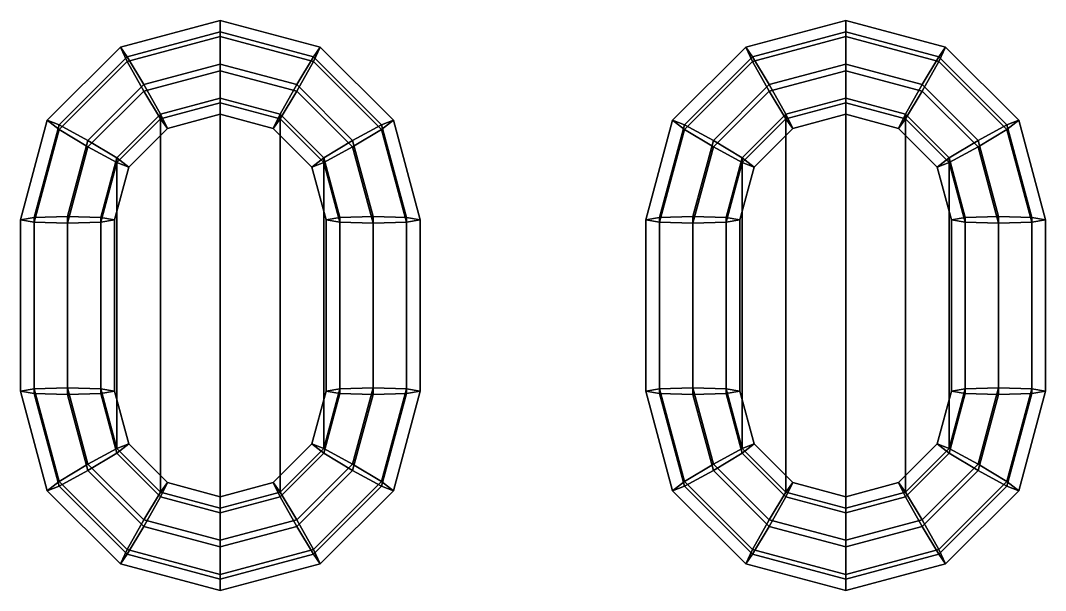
# Model space of a CAD drawing. Extents: x -4.1 to 4.1, y -27.9 to 11.1.
# Drawn here: x -2.18 to 2.18, y -27.944 to -25.52 of the extents above; entities that cross this region are included whole.
import ezdxf

# ---------------------------------------------------------------- set-up
doc = ezdxf.new("R2010")
doc.units = 0
doc.layers.add('BOATS', color=1, linetype='CONTINUOUS')

msp = doc.modelspace()

# ---------------------------------------------------------------- linework, layer by layer
at = {"layer": 'BOATS'}
for points in [[(-1.755, -25.6336, 4.5821), (-1.7257, -25.6941, 4.7196), (-1.33, -25.5883, 4.727), (-1.33, -25.52, 4.59)], [(-1.7257, -25.6743, 4.4374), (-1.755, -25.6336, 4.5821), (-1.33, -25.52, 4.59), (-1.33, -25.5686, 4.4448)], [(-1.33, -25.52, 4.59), (-1.33, -25.5883, 4.727), (-0.9343, -25.6941, 4.7196), (-0.905, -25.6336, 4.5821)], [(-1.33, -25.5686, 4.4448), (-1.33, -25.52, 4.59), (-0.905, -25.6336, 4.5821), (-0.9343, -25.6743, 4.4374)], [(0.905, -25.6336, 4.5821), (0.9343, -25.6941, 4.7196), (1.33, -25.5883, 4.727), (1.33, -25.52, 4.59)], [(0.9343, -25.6743, 4.4374), (0.905, -25.6336, 4.5821), (1.33, -25.52, 4.59), (1.33, -25.5686, 4.4448)], [(1.33, -25.52, 4.59), (1.33, -25.5883, 4.727), (1.7257, -25.6941, 4.7196), (1.755, -25.6336, 4.5821)], [(1.33, -25.5686, 4.4448), (1.33, -25.52, 4.59), (1.755, -25.6336, 4.5821), (1.7257, -25.6743, 4.4374)], [(-1.655, -25.7924, 4.3705), (-1.7257, -25.6743, 4.4374), (-1.33, -25.5686, 4.4448), (-1.33, -25.7056, 4.3765)], [(-1.7257, -25.6941, 4.7196), (-1.655, -25.8203, 4.7695), (-1.33, -25.7335, 4.7756), (-1.33, -25.5883, 4.727)], [(-1.33, -25.7056, 4.3765), (-1.33, -25.5686, 4.4448), (-0.9343, -25.6743, 4.4374), (-1.005, -25.7924, 4.3705)], [(-1.33, -25.5883, 4.727), (-1.33, -25.7335, 4.7756), (-1.005, -25.8203, 4.7695), (-0.9343, -25.6941, 4.7196)], [(1.005, -25.7924, 4.3705), (0.9343, -25.6743, 4.4374), (1.33, -25.5686, 4.4448), (1.33, -25.7056, 4.3765)], [(0.9343, -25.6941, 4.7196), (1.005, -25.8203, 4.7695), (1.33, -25.7335, 4.7756), (1.33, -25.5883, 4.727)], [(1.33, -25.7056, 4.3765), (1.33, -25.5686, 4.4448), (1.7257, -25.6743, 4.4374), (1.655, -25.7924, 4.3705)], [(1.33, -25.5883, 4.727), (1.33, -25.7335, 4.7756), (1.655, -25.8203, 4.7695), (1.7257, -25.6941, 4.7196)], [(-2.0661, -25.944, 4.5604), (-2.0154, -25.983, 4.6994), (-1.7257, -25.6941, 4.7196), (-1.755, -25.6336, 4.5821)], [(-2.0154, -25.9633, 4.4172), (-2.0661, -25.944, 4.5604), (-1.755, -25.6336, 4.5821), (-1.7257, -25.6743, 4.4374)], [(-0.905, -25.6336, 4.5821), (-0.9343, -25.6941, 4.7196), (-0.6446, -25.983, 4.6994), (-0.5939, -25.944, 4.5604)], [(-0.9343, -25.6743, 4.4374), (-0.905, -25.6336, 4.5821), (-0.5939, -25.944, 4.5604), (-0.6446, -25.9633, 4.4172)], [(0.6446, -25.9633, 4.4172), (0.5939, -25.944, 4.5604), (0.905, -25.6336, 4.5821), (0.9343, -25.6743, 4.4374)], [(0.5939, -25.944, 4.5604), (0.6446, -25.983, 4.6994), (0.9343, -25.6941, 4.7196), (0.905, -25.6336, 4.5821)], [(1.755, -25.6336, 4.5821), (1.7257, -25.6941, 4.7196), (2.0154, -25.983, 4.6994), (2.0661, -25.944, 4.5604)], [(1.7257, -25.6743, 4.4374), (1.755, -25.6336, 4.5821), (2.0661, -25.944, 4.5604), (2.0154, -25.9633, 4.4172)], [(-1.8929, -26.0298, 4.3539), (-2.0154, -25.9633, 4.4172), (-1.7257, -25.6743, 4.4374), (-1.655, -25.7924, 4.3705)], [(-1.005, -25.7924, 4.3705), (-0.9343, -25.6743, 4.4374), (-0.6446, -25.9633, 4.4172), (-0.7671, -26.0298, 4.3539)], [(0.7671, -26.0298, 4.3539), (0.6446, -25.9633, 4.4172), (0.9343, -25.6743, 4.4374), (1.005, -25.7924, 4.3705)], [(1.655, -25.7924, 4.3705), (1.7257, -25.6743, 4.4374), (2.0154, -25.9633, 4.4172), (1.8929, -26.0298, 4.3539)], [(-2.0154, -25.983, 4.6994), (-1.8929, -26.0577, 4.7529), (-1.655, -25.8203, 4.7695), (-1.7257, -25.6941, 4.7196)], [(-1.5843, -25.9187, 4.4204), (-1.655, -25.7924, 4.3705), (-1.33, -25.7056, 4.3765), (-1.33, -25.8507, 4.4251)], [(-1.33, -25.8507, 4.4251), (-1.33, -25.7056, 4.3765), (-1.005, -25.7924, 4.3705), (-1.0757, -25.9187, 4.4204)], [(-0.9343, -25.6941, 4.7196), (-1.005, -25.8203, 4.7695), (-0.7671, -26.0577, 4.7529), (-0.6446, -25.983, 4.6994)], [(0.6446, -25.983, 4.6994), (0.7671, -26.0577, 4.7529), (1.005, -25.8203, 4.7695), (0.9343, -25.6941, 4.7196)], [(1.0757, -25.9187, 4.4204), (1.005, -25.7924, 4.3705), (1.33, -25.7056, 4.3765), (1.33, -25.8507, 4.4251)], [(1.33, -25.8507, 4.4251), (1.33, -25.7056, 4.3765), (1.655, -25.7924, 4.3705), (1.5843, -25.9187, 4.4204)], [(1.7257, -25.6941, 4.7196), (1.655, -25.8203, 4.7695), (1.8929, -26.0577, 4.7529), (2.0154, -25.983, 4.6994)], [(-1.655, -25.8203, 4.7695), (-1.5843, -25.9384, 4.7025), (-1.33, -25.8705, 4.7073), (-1.33, -25.7335, 4.7756)], [(-1.33, -25.7335, 4.7756), (-1.33, -25.8705, 4.7073), (-1.0757, -25.9384, 4.7025), (-1.005, -25.8203, 4.7695)], [(1.005, -25.8203, 4.7695), (1.0757, -25.9384, 4.7025), (1.33, -25.8705, 4.7073), (1.33, -25.7335, 4.7756)], [(1.33, -25.7335, 4.7756), (1.33, -25.8705, 4.7073), (1.5843, -25.9384, 4.7025), (1.655, -25.8203, 4.7695)], [(-1.7704, -26.1044, 4.4074), (-1.8929, -26.0298, 4.3539), (-1.655, -25.7924, 4.3705), (-1.5843, -25.9187, 4.4204)], [(-1.0757, -25.9187, 4.4204), (-1.005, -25.7924, 4.3705), (-0.7671, -26.0298, 4.3539), (-0.8896, -26.1044, 4.4074)], [(0.8896, -26.1044, 4.4074), (0.7671, -26.0298, 4.3539), (1.005, -25.7924, 4.3705), (1.0757, -25.9187, 4.4204)], [(1.5843, -25.9187, 4.4204), (1.655, -25.7924, 4.3705), (1.8929, -26.0298, 4.3539), (1.7704, -26.1044, 4.4074)], [(-1.8929, -26.0577, 4.7529), (-1.7704, -26.1241, 4.6895), (-1.5843, -25.9384, 4.7025), (-1.655, -25.8203, 4.7695)], [(-1.33, -25.8507, 4.4251), (-1.5843, -25.9187, 4.4204), (-1.5843, -27.5257, 4.308), (-1.33, -27.5936, 4.3032)], [(-1.555, -25.9792, 4.5579), (-1.5843, -25.9187, 4.4204), (-1.33, -25.8507, 4.4251), (-1.33, -25.919, 4.5621)], [(-1.0757, -25.9187, 4.4204), (-1.33, -25.8507, 4.4251), (-1.33, -27.5936, 4.3032), (-1.0757, -27.5257, 4.308)], [(-1.33, -25.919, 4.5621), (-1.33, -25.8507, 4.4251), (-1.0757, -25.9187, 4.4204), (-1.105, -25.9792, 4.5579)], [(-1.005, -25.8203, 4.7695), (-1.0757, -25.9384, 4.7025), (-0.8896, -26.1241, 4.6895), (-0.7671, -26.0577, 4.7529)], [(0.7671, -26.0577, 4.7529), (0.8896, -26.1241, 4.6895), (1.0757, -25.9384, 4.7025), (1.005, -25.8203, 4.7695)], [(1.105, -25.9792, 4.5579), (1.0757, -25.9187, 4.4204), (1.33, -25.8507, 4.4251), (1.33, -25.919, 4.5621)], [(1.33, -25.8507, 4.4251), (1.0757, -25.9187, 4.4204), (1.0757, -27.5257, 4.308), (1.33, -27.5936, 4.3032)], [(1.33, -25.919, 4.5621), (1.33, -25.8507, 4.4251), (1.5843, -25.9187, 4.4204), (1.555, -25.9792, 4.5579)], [(1.5843, -25.9187, 4.4204), (1.33, -25.8507, 4.4251), (1.33, -27.5936, 4.3032), (1.5843, -27.5257, 4.308)], [(1.655, -25.8203, 4.7695), (1.5843, -25.9384, 4.7025), (1.7704, -26.1241, 4.6895), (1.8929, -26.0577, 4.7529)], [(-1.5843, -25.9384, 4.7025), (-1.555, -25.9792, 4.5579), (-1.33, -25.919, 4.5621), (-1.33, -25.8705, 4.7073)], [(-1.33, -25.8705, 4.7073), (-1.33, -25.919, 4.5621), (-1.105, -25.9792, 4.5579), (-1.0757, -25.9384, 4.7025)], [(1.0757, -25.9384, 4.7025), (1.105, -25.9792, 4.5579), (1.33, -25.919, 4.5621), (1.33, -25.8705, 4.7073)], [(1.33, -25.8705, 4.7073), (1.33, -25.919, 4.5621), (1.555, -25.9792, 4.5579), (1.5843, -25.9384, 4.7025)], [(-1.5843, -25.9187, 4.4204), (-1.7704, -26.1044, 4.4074), (-1.7704, -27.34, 4.321), (-1.5843, -27.5257, 4.308)], [(-1.7197, -26.1435, 4.5464), (-1.7704, -26.1044, 4.4074), (-1.5843, -25.9187, 4.4204), (-1.555, -25.9792, 4.5579)], [(-1.7704, -26.1241, 4.6895), (-1.7197, -26.1435, 4.5464), (-1.555, -25.9792, 4.5579), (-1.5843, -25.9384, 4.7025)], [(-1.105, -25.9792, 4.5579), (-1.0757, -25.9187, 4.4204), (-0.8896, -26.1044, 4.4074), (-0.9403, -26.1435, 4.5464)], [(-1.0757, -25.9384, 4.7025), (-1.105, -25.9792, 4.5579), (-0.9403, -26.1435, 4.5464), (-0.8896, -26.1241, 4.6895)], [(-0.8896, -26.1044, 4.4074), (-1.0757, -25.9187, 4.4204), (-1.0757, -27.5257, 4.308), (-0.8896, -27.34, 4.321)], [(0.9403, -26.1435, 4.5464), (0.8896, -26.1044, 4.4074), (1.0757, -25.9187, 4.4204), (1.105, -25.9792, 4.5579)], [(1.0757, -25.9187, 4.4204), (0.8896, -26.1044, 4.4074), (0.8896, -27.34, 4.321), (1.0757, -27.5257, 4.308)], [(0.8896, -26.1241, 4.6895), (0.9403, -26.1435, 4.5464), (1.105, -25.9792, 4.5579), (1.0757, -25.9384, 4.7025)], [(1.555, -25.9792, 4.5579), (1.5843, -25.9187, 4.4204), (1.7704, -26.1044, 4.4074), (1.7197, -26.1435, 4.5464)], [(1.5843, -25.9384, 4.7025), (1.555, -25.9792, 4.5579), (1.7197, -26.1435, 4.5464), (1.7704, -26.1241, 4.6895)], [(1.7704, -26.1044, 4.4074), (1.5843, -25.9187, 4.4204), (1.5843, -27.5257, 4.308), (1.7704, -27.34, 4.321)], [(-2.18, -26.3679, 4.5307), (-2.1214, -26.3778, 4.6718), (-2.0154, -25.983, 4.6994), (-2.0661, -25.944, 4.5604)], [(-2.1214, -26.3581, 4.3896), (-2.18, -26.3679, 4.5307), (-2.0661, -25.944, 4.5604), (-2.0154, -25.9633, 4.4172)], [(-1.98, -26.354, 4.3312), (-2.1214, -26.3581, 4.3896), (-2.0154, -25.9633, 4.4172), (-1.8929, -26.0298, 4.3539)], [(-2.1214, -26.3778, 4.6718), (-1.98, -26.3819, 4.7302), (-1.8929, -26.0577, 4.7529), (-2.0154, -25.983, 4.6994)], [(-0.7671, -26.0298, 4.3539), (-0.6446, -25.9633, 4.4172), (-0.5386, -26.3581, 4.3896), (-0.68, -26.354, 4.3312)], [(-0.6446, -25.983, 4.6994), (-0.7671, -26.0577, 4.7529), (-0.68, -26.3819, 4.7302), (-0.5386, -26.3778, 4.6718)], [(-0.5939, -25.944, 4.5604), (-0.6446, -25.983, 4.6994), (-0.5386, -26.3778, 4.6718), (-0.48, -26.3679, 4.5307)], [(-0.6446, -25.9633, 4.4172), (-0.5939, -25.944, 4.5604), (-0.48, -26.3679, 4.5307), (-0.5386, -26.3581, 4.3896)], [(0.5386, -26.3581, 4.3896), (0.48, -26.3679, 4.5307), (0.5939, -25.944, 4.5604), (0.6446, -25.9633, 4.4172)], [(0.48, -26.3679, 4.5307), (0.5386, -26.3778, 4.6718), (0.6446, -25.983, 4.6994), (0.5939, -25.944, 4.5604)], [(0.68, -26.354, 4.3312), (0.5386, -26.3581, 4.3896), (0.6446, -25.9633, 4.4172), (0.7671, -26.0298, 4.3539)], [(0.5386, -26.3778, 4.6718), (0.68, -26.3819, 4.7302), (0.7671, -26.0577, 4.7529), (0.6446, -25.983, 4.6994)], [(1.8929, -26.0298, 4.3539), (2.0154, -25.9633, 4.4172), (2.1214, -26.3581, 4.3896), (1.98, -26.354, 4.3312)], [(2.0154, -25.983, 4.6994), (1.8929, -26.0577, 4.7529), (1.98, -26.3819, 4.7302), (2.1214, -26.3778, 4.6718)], [(2.0661, -25.944, 4.5604), (2.0154, -25.983, 4.6994), (2.1214, -26.3778, 4.6718), (2.18, -26.3679, 4.5307)], [(2.0154, -25.9633, 4.4172), (2.0661, -25.944, 4.5604), (2.18, -26.3679, 4.5307), (2.1214, -26.3581, 4.3896)], [(-1.8386, -26.3581, 4.3896), (-1.98, -26.354, 4.3312), (-1.8929, -26.0298, 4.3539), (-1.7704, -26.1044, 4.4074)], [(-1.98, -26.3819, 4.7302), (-1.8386, -26.3778, 4.6718), (-1.7704, -26.1241, 4.6895), (-1.8929, -26.0577, 4.7529)], [(-0.8896, -26.1044, 4.4074), (-0.7671, -26.0298, 4.3539), (-0.68, -26.354, 4.3312), (-0.8214, -26.3581, 4.3896)], [(-0.7671, -26.0577, 4.7529), (-0.8896, -26.1241, 4.6895), (-0.8214, -26.3778, 4.6718), (-0.68, -26.3819, 4.7302)], [(0.8214, -26.3581, 4.3896), (0.68, -26.354, 4.3312), (0.7671, -26.0298, 4.3539), (0.8896, -26.1044, 4.4074)], [(0.68, -26.3819, 4.7302), (0.8214, -26.3778, 4.6718), (0.8896, -26.1241, 4.6895), (0.7671, -26.0577, 4.7529)], [(1.7704, -26.1044, 4.4074), (1.8929, -26.0298, 4.3539), (1.98, -26.354, 4.3312), (1.8386, -26.3581, 4.3896)], [(1.8929, -26.0577, 4.7529), (1.7704, -26.1241, 4.6895), (1.8386, -26.3778, 4.6718), (1.98, -26.3819, 4.7302)], [(-1.7704, -26.1044, 4.4074), (-1.8386, -26.3581, 4.3896), (-1.8386, -27.0863, 4.3387), (-1.7704, -27.34, 4.321)], [(-1.78, -26.3679, 4.5307), (-1.8386, -26.3581, 4.3896), (-1.7704, -26.1044, 4.4074), (-1.7197, -26.1435, 4.5464)], [(-0.9403, -26.1435, 4.5464), (-0.8896, -26.1044, 4.4074), (-0.8214, -26.3581, 4.3896), (-0.88, -26.3679, 4.5307)], [(-0.8214, -26.3581, 4.3896), (-0.8896, -26.1044, 4.4074), (-0.8896, -27.34, 4.321), (-0.8214, -27.0863, 4.3387)], [(0.88, -26.3679, 4.5307), (0.8214, -26.3581, 4.3896), (0.8896, -26.1044, 4.4074), (0.9403, -26.1435, 4.5464)], [(0.8896, -26.1044, 4.4074), (0.8214, -26.3581, 4.3896), (0.8214, -27.0863, 4.3387), (0.8896, -27.34, 4.321)], [(1.7197, -26.1435, 4.5464), (1.7704, -26.1044, 4.4074), (1.8386, -26.3581, 4.3896), (1.78, -26.3679, 4.5307)], [(1.8386, -26.3581, 4.3896), (1.7704, -26.1044, 4.4074), (1.7704, -27.34, 4.321), (1.8386, -27.0863, 4.3387)], [(-1.8386, -26.3778, 4.6718), (-1.78, -26.3679, 4.5307), (-1.7197, -26.1435, 4.5464), (-1.7704, -26.1241, 4.6895)], [(-0.8896, -26.1241, 4.6895), (-0.9403, -26.1435, 4.5464), (-0.88, -26.3679, 4.5307), (-0.8214, -26.3778, 4.6718)], [(0.8214, -26.3778, 4.6718), (0.88, -26.3679, 4.5307), (0.9403, -26.1435, 4.5464), (0.8896, -26.1241, 4.6895)], [(1.7704, -26.1241, 4.6895), (1.7197, -26.1435, 4.5464), (1.78, -26.3679, 4.5307), (1.8386, -26.3778, 4.6718)], [(-2.18, -26.3679, 4.5307), (-2.1214, -26.3581, 4.3896), (-2.1214, -27.0863, 4.3387), (-2.18, -27.0962, 4.4798)], [(-2.1214, -26.3778, 4.6718), (-2.18, -26.3679, 4.5307), (-2.18, -27.0962, 4.4798), (-2.1214, -27.106, 4.6209)], [(-2.1214, -26.3581, 4.3896), (-1.98, -26.354, 4.3312), (-1.98, -27.0822, 4.2803), (-2.1214, -27.0863, 4.3387)], [(-1.98, -26.3819, 4.7302), (-2.1214, -26.3778, 4.6718), (-2.1214, -27.106, 4.6209), (-1.98, -27.1101, 4.6793)], [(-1.98, -26.354, 4.3312), (-1.8386, -26.3581, 4.3896), (-1.8386, -27.0863, 4.3387), (-1.98, -27.0822, 4.2803)], [(-1.8386, -26.3778, 4.6718), (-1.98, -26.3819, 4.7302), (-1.98, -27.1101, 4.6793), (-1.8386, -27.106, 4.6209)], [(-1.8386, -26.3581, 4.3896), (-1.78, -26.3679, 4.5307), (-1.78, -27.0962, 4.4798), (-1.8386, -27.0863, 4.3387)], [(-1.78, -26.3679, 4.5307), (-1.8386, -26.3778, 4.6718), (-1.8386, -27.106, 4.6209), (-1.78, -27.0962, 4.4798)], [(-0.88, -26.3679, 4.5307), (-0.8214, -26.3581, 4.3896), (-0.8214, -27.0863, 4.3387), (-0.88, -27.0962, 4.4798)], [(-0.8214, -26.3778, 4.6718), (-0.88, -26.3679, 4.5307), (-0.88, -27.0962, 4.4798), (-0.8214, -27.106, 4.6209)], [(-0.8214, -26.3581, 4.3896), (-0.68, -26.354, 4.3312), (-0.68, -27.0822, 4.2803), (-0.8214, -27.0863, 4.3387)], [(-0.68, -26.3819, 4.7302), (-0.8214, -26.3778, 4.6718), (-0.8214, -27.106, 4.6209), (-0.68, -27.1101, 4.6793)], [(-0.68, -26.354, 4.3312), (-0.5386, -26.3581, 4.3896), (-0.5386, -27.0863, 4.3387), (-0.68, -27.0822, 4.2803)], [(-0.5386, -26.3778, 4.6718), (-0.68, -26.3819, 4.7302), (-0.68, -27.1101, 4.6793), (-0.5386, -27.106, 4.6209)], [(-0.5386, -26.3581, 4.3896), (-0.48, -26.3679, 4.5307), (-0.48, -27.0962, 4.4798), (-0.5386, -27.0863, 4.3387)], [(-0.48, -26.3679, 4.5307), (-0.5386, -26.3778, 4.6718), (-0.5386, -27.106, 4.6209), (-0.48, -27.0962, 4.4798)], [(0.48, -26.3679, 4.5307), (0.5386, -26.3581, 4.3896), (0.5386, -27.0863, 4.3387), (0.48, -27.0962, 4.4798)], [(0.5386, -26.3778, 4.6718), (0.48, -26.3679, 4.5307), (0.48, -27.0962, 4.4798), (0.5386, -27.106, 4.6209)], [(0.5386, -26.3581, 4.3896), (0.68, -26.354, 4.3312), (0.68, -27.0822, 4.2803), (0.5386, -27.0863, 4.3387)], [(0.68, -26.3819, 4.7302), (0.5386, -26.3778, 4.6718), (0.5386, -27.106, 4.6209), (0.68, -27.1101, 4.6793)], [(0.68, -26.354, 4.3312), (0.8214, -26.3581, 4.3896), (0.8214, -27.0863, 4.3387), (0.68, -27.0822, 4.2803)], [(0.8214, -26.3778, 4.6718), (0.68, -26.3819, 4.7302), (0.68, -27.1101, 4.6793), (0.8214, -27.106, 4.6209)], [(0.8214, -26.3581, 4.3896), (0.88, -26.3679, 4.5307), (0.88, -27.0962, 4.4798), (0.8214, -27.0863, 4.3387)], [(0.88, -26.3679, 4.5307), (0.8214, -26.3778, 4.6718), (0.8214, -27.106, 4.6209), (0.88, -27.0962, 4.4798)], [(1.78, -26.3679, 4.5307), (1.8386, -26.3581, 4.3896), (1.8386, -27.0863, 4.3387), (1.78, -27.0962, 4.4798)], [(1.8386, -26.3778, 4.6718), (1.78, -26.3679, 4.5307), (1.78, -27.0962, 4.4798), (1.8386, -27.106, 4.6209)], [(1.8386, -26.3581, 4.3896), (1.98, -26.354, 4.3312), (1.98, -27.0822, 4.2803), (1.8386, -27.0863, 4.3387)], [(1.98, -26.3819, 4.7302), (1.8386, -26.3778, 4.6718), (1.8386, -27.106, 4.6209), (1.98, -27.1101, 4.6793)], [(1.98, -26.354, 4.3312), (2.1214, -26.3581, 4.3896), (2.1214, -27.0863, 4.3387), (1.98, -27.0822, 4.2803)], [(2.1214, -26.3778, 4.6718), (1.98, -26.3819, 4.7302), (1.98, -27.1101, 4.6793), (2.1214, -27.106, 4.6209)], [(2.1214, -26.3581, 4.3896), (2.18, -26.3679, 4.5307), (2.18, -27.0962, 4.4798), (2.1214, -27.0863, 4.3387)], [(2.18, -26.3679, 4.5307), (2.1214, -26.3778, 4.6718), (2.1214, -27.106, 4.6209), (2.18, -27.0962, 4.4798)], [(-2.0154, -27.481, 4.3111), (-2.0661, -27.5201, 4.4501), (-2.18, -27.0962, 4.4798), (-2.1214, -27.0863, 4.3387)], [(-2.0661, -27.5201, 4.4501), (-2.0154, -27.5008, 4.5933), (-2.1214, -27.106, 4.6209), (-2.18, -27.0962, 4.4798)], [(-1.8929, -27.4064, 4.2576), (-2.0154, -27.481, 4.3111), (-2.1214, -27.0863, 4.3387), (-1.98, -27.0822, 4.2803)], [(-2.0154, -27.5008, 4.5933), (-1.8929, -27.4343, 4.6566), (-1.98, -27.1101, 4.6793), (-2.1214, -27.106, 4.6209)], [(-1.7704, -27.34, 4.321), (-1.8929, -27.4064, 4.2576), (-1.98, -27.0822, 4.2803), (-1.8386, -27.0863, 4.3387)], [(-1.8929, -27.4343, 4.6566), (-1.7704, -27.3597, 4.6031), (-1.8386, -27.106, 4.6209), (-1.98, -27.1101, 4.6793)], [(-1.7197, -27.3206, 4.4641), (-1.7704, -27.34, 4.321), (-1.8386, -27.0863, 4.3387), (-1.78, -27.0962, 4.4798)], [(-1.7704, -27.3597, 4.6031), (-1.7197, -27.3206, 4.4641), (-1.78, -27.0962, 4.4798), (-1.8386, -27.106, 4.6209)], [(-0.88, -27.0962, 4.4798), (-0.8214, -27.0863, 4.3387), (-0.8896, -27.34, 4.321), (-0.9403, -27.3206, 4.4641)], [(-0.8214, -27.106, 4.6209), (-0.88, -27.0962, 4.4798), (-0.9403, -27.3206, 4.4641), (-0.8896, -27.3597, 4.6031)], [(-0.8214, -27.0863, 4.3387), (-0.68, -27.0822, 4.2803), (-0.7671, -27.4064, 4.2576), (-0.8896, -27.34, 4.321)], [(-0.68, -27.1101, 4.6793), (-0.8214, -27.106, 4.6209), (-0.8896, -27.3597, 4.6031), (-0.7671, -27.4343, 4.6566)], [(-0.68, -27.0822, 4.2803), (-0.5386, -27.0863, 4.3387), (-0.6446, -27.481, 4.3111), (-0.7671, -27.4064, 4.2576)], [(-0.5386, -27.106, 4.6209), (-0.68, -27.1101, 4.6793), (-0.7671, -27.4343, 4.6566), (-0.6446, -27.5008, 4.5933)], [(-0.5386, -27.0863, 4.3387), (-0.48, -27.0962, 4.4798), (-0.5939, -27.5201, 4.4501), (-0.6446, -27.481, 4.3111)], [(-0.48, -27.0962, 4.4798), (-0.5386, -27.106, 4.6209), (-0.6446, -27.5008, 4.5933), (-0.5939, -27.5201, 4.4501)], [(0.6446, -27.481, 4.3111), (0.5939, -27.5201, 4.4501), (0.48, -27.0962, 4.4798), (0.5386, -27.0863, 4.3387)], [(0.5939, -27.5201, 4.4501), (0.6446, -27.5008, 4.5933), (0.5386, -27.106, 4.6209), (0.48, -27.0962, 4.4798)], [(0.7671, -27.4064, 4.2576), (0.6446, -27.481, 4.3111), (0.5386, -27.0863, 4.3387), (0.68, -27.0822, 4.2803)], [(0.6446, -27.5008, 4.5933), (0.7671, -27.4343, 4.6566), (0.68, -27.1101, 4.6793), (0.5386, -27.106, 4.6209)], [(0.8896, -27.34, 4.321), (0.7671, -27.4064, 4.2576), (0.68, -27.0822, 4.2803), (0.8214, -27.0863, 4.3387)], [(0.7671, -27.4343, 4.6566), (0.8896, -27.3597, 4.6031), (0.8214, -27.106, 4.6209), (0.68, -27.1101, 4.6793)], [(0.9403, -27.3206, 4.4641), (0.8896, -27.34, 4.321), (0.8214, -27.0863, 4.3387), (0.88, -27.0962, 4.4798)], [(0.8896, -27.3597, 4.6031), (0.9403, -27.3206, 4.4641), (0.88, -27.0962, 4.4798), (0.8214, -27.106, 4.6209)], [(1.78, -27.0962, 4.4798), (1.8386, -27.0863, 4.3387), (1.7704, -27.34, 4.321), (1.7197, -27.3206, 4.4641)], [(1.8386, -27.106, 4.6209), (1.78, -27.0962, 4.4798), (1.7197, -27.3206, 4.4641), (1.7704, -27.3597, 4.6031)], [(1.8386, -27.0863, 4.3387), (1.98, -27.0822, 4.2803), (1.8929, -27.4064, 4.2576), (1.7704, -27.34, 4.321)], [(1.98, -27.1101, 4.6793), (1.8386, -27.106, 4.6209), (1.7704, -27.3597, 4.6031), (1.8929, -27.4343, 4.6566)], [(1.98, -27.0822, 4.2803), (2.1214, -27.0863, 4.3387), (2.0154, -27.481, 4.3111), (1.8929, -27.4064, 4.2576)], [(2.1214, -27.106, 4.6209), (1.98, -27.1101, 4.6793), (1.8929, -27.4343, 4.6566), (2.0154, -27.5008, 4.5933)], [(2.1214, -27.0863, 4.3387), (2.18, -27.0962, 4.4798), (2.0661, -27.5201, 4.4501), (2.0154, -27.481, 4.3111)], [(2.18, -27.0962, 4.4798), (2.1214, -27.106, 4.6209), (2.0154, -27.5008, 4.5933), (2.0661, -27.5201, 4.4501)], [(-1.5843, -27.5454, 4.5901), (-1.555, -27.4849, 4.4526), (-1.7197, -27.3206, 4.4641), (-1.7704, -27.3597, 4.6031)], [(-1.555, -27.4849, 4.4526), (-1.5843, -27.5257, 4.308), (-1.7704, -27.34, 4.321), (-1.7197, -27.3206, 4.4641)], [(-0.8896, -27.3597, 4.6031), (-0.9403, -27.3206, 4.4641), (-1.105, -27.4849, 4.4526), (-1.0757, -27.5454, 4.5901)], [(-0.9403, -27.3206, 4.4641), (-0.8896, -27.34, 4.321), (-1.0757, -27.5257, 4.308), (-1.105, -27.4849, 4.4526)], [(1.0757, -27.5454, 4.5901), (1.105, -27.4849, 4.4526), (0.9403, -27.3206, 4.4641), (0.8896, -27.3597, 4.6031)], [(1.105, -27.4849, 4.4526), (1.0757, -27.5257, 4.308), (0.8896, -27.34, 4.321), (0.9403, -27.3206, 4.4641)], [(1.7704, -27.3597, 4.6031), (1.7197, -27.3206, 4.4641), (1.555, -27.4849, 4.4526), (1.5843, -27.5454, 4.5901)], [(1.7197, -27.3206, 4.4641), (1.7704, -27.34, 4.321), (1.5843, -27.5257, 4.308), (1.555, -27.4849, 4.4526)], [(-1.5843, -27.5257, 4.308), (-1.655, -27.6437, 4.241), (-1.8929, -27.4064, 4.2576), (-1.7704, -27.34, 4.321)], [(-1.655, -27.6716, 4.64), (-1.5843, -27.5454, 4.5901), (-1.7704, -27.3597, 4.6031), (-1.8929, -27.4343, 4.6566)], [(-0.8896, -27.34, 4.321), (-0.7671, -27.4064, 4.2576), (-1.005, -27.6437, 4.241), (-1.0757, -27.5257, 4.308)], [(-0.7671, -27.4343, 4.6566), (-0.8896, -27.3597, 4.6031), (-1.0757, -27.5454, 4.5901), (-1.005, -27.6716, 4.64)], [(1.0757, -27.5257, 4.308), (1.005, -27.6437, 4.241), (0.7671, -27.4064, 4.2576), (0.8896, -27.34, 4.321)], [(1.005, -27.6716, 4.64), (1.0757, -27.5454, 4.5901), (0.8896, -27.3597, 4.6031), (0.7671, -27.4343, 4.6566)], [(1.7704, -27.34, 4.321), (1.8929, -27.4064, 4.2576), (1.655, -27.6437, 4.241), (1.5843, -27.5257, 4.308)], [(1.8929, -27.4343, 4.6566), (1.7704, -27.3597, 4.6031), (1.5843, -27.5454, 4.5901), (1.655, -27.6716, 4.64)], [(-1.655, -27.6437, 4.241), (-1.7257, -27.77, 4.2909), (-2.0154, -27.481, 4.3111), (-1.8929, -27.4064, 4.2576)], [(-0.7671, -27.4064, 4.2576), (-0.6446, -27.481, 4.3111), (-0.9343, -27.77, 4.2909), (-1.005, -27.6437, 4.241)], [(1.005, -27.6437, 4.241), (0.9343, -27.77, 4.2909), (0.6446, -27.481, 4.3111), (0.7671, -27.4064, 4.2576)], [(1.8929, -27.4064, 4.2576), (2.0154, -27.481, 4.3111), (1.7257, -27.77, 4.2909), (1.655, -27.6437, 4.241)], [(-1.7257, -27.7897, 4.5731), (-1.655, -27.6716, 4.64), (-1.8929, -27.4343, 4.6566), (-2.0154, -27.5008, 4.5933)], [(-0.6446, -27.5008, 4.5933), (-0.7671, -27.4343, 4.6566), (-1.005, -27.6716, 4.64), (-0.9343, -27.7897, 4.5731)], [(0.9343, -27.7897, 4.5731), (1.005, -27.6716, 4.64), (0.7671, -27.4343, 4.6566), (0.6446, -27.5008, 4.5933)], [(2.0154, -27.5008, 4.5933), (1.8929, -27.4343, 4.6566), (1.655, -27.6716, 4.64), (1.7257, -27.7897, 4.5731)], [(-1.7257, -27.77, 4.2909), (-1.755, -27.8305, 4.4284), (-2.0661, -27.5201, 4.4501), (-2.0154, -27.481, 4.3111)], [(-1.755, -27.8305, 4.4284), (-1.7257, -27.7897, 4.5731), (-2.0154, -27.5008, 4.5933), (-2.0661, -27.5201, 4.4501)], [(-1.33, -27.6134, 4.5854), (-1.33, -27.5451, 4.4484), (-1.555, -27.4849, 4.4526), (-1.5843, -27.5454, 4.5901)], [(-1.33, -27.5451, 4.4484), (-1.33, -27.5936, 4.3032), (-1.5843, -27.5257, 4.308), (-1.555, -27.4849, 4.4526)], [(-1.0757, -27.5454, 4.5901), (-1.105, -27.4849, 4.4526), (-1.33, -27.5451, 4.4484), (-1.33, -27.6134, 4.5854)], [(-1.105, -27.4849, 4.4526), (-1.0757, -27.5257, 4.308), (-1.33, -27.5936, 4.3032), (-1.33, -27.5451, 4.4484)], [(-0.6446, -27.481, 4.3111), (-0.5939, -27.5201, 4.4501), (-0.905, -27.8305, 4.4284), (-0.9343, -27.77, 4.2909)], [(-0.5939, -27.5201, 4.4501), (-0.6446, -27.5008, 4.5933), (-0.9343, -27.7897, 4.5731), (-0.905, -27.8305, 4.4284)], [(0.9343, -27.77, 4.2909), (0.905, -27.8305, 4.4284), (0.5939, -27.5201, 4.4501), (0.6446, -27.481, 4.3111)], [(0.905, -27.8305, 4.4284), (0.9343, -27.7897, 4.5731), (0.6446, -27.5008, 4.5933), (0.5939, -27.5201, 4.4501)], [(1.33, -27.6134, 4.5854), (1.33, -27.5451, 4.4484), (1.105, -27.4849, 4.4526), (1.0757, -27.5454, 4.5901)], [(1.33, -27.5451, 4.4484), (1.33, -27.5936, 4.3032), (1.0757, -27.5257, 4.308), (1.105, -27.4849, 4.4526)], [(1.5843, -27.5454, 4.5901), (1.555, -27.4849, 4.4526), (1.33, -27.5451, 4.4484), (1.33, -27.6134, 4.5854)], [(1.555, -27.4849, 4.4526), (1.5843, -27.5257, 4.308), (1.33, -27.5936, 4.3032), (1.33, -27.5451, 4.4484)], [(2.0154, -27.481, 4.3111), (2.0661, -27.5201, 4.4501), (1.755, -27.8305, 4.4284), (1.7257, -27.77, 4.2909)], [(2.0661, -27.5201, 4.4501), (2.0154, -27.5008, 4.5933), (1.7257, -27.7897, 4.5731), (1.755, -27.8305, 4.4284)], [(-1.33, -27.5936, 4.3032), (-1.33, -27.7306, 4.2349), (-1.655, -27.6437, 4.241), (-1.5843, -27.5257, 4.308)], [(-1.33, -27.7585, 4.634), (-1.33, -27.6134, 4.5854), (-1.5843, -27.5454, 4.5901), (-1.655, -27.6716, 4.64)], [(-1.0757, -27.5257, 4.308), (-1.005, -27.6437, 4.241), (-1.33, -27.7306, 4.2349), (-1.33, -27.5936, 4.3032)], [(-1.005, -27.6716, 4.64), (-1.0757, -27.5454, 4.5901), (-1.33, -27.6134, 4.5854), (-1.33, -27.7585, 4.634)], [(1.33, -27.5936, 4.3032), (1.33, -27.7306, 4.2349), (1.005, -27.6437, 4.241), (1.0757, -27.5257, 4.308)], [(1.33, -27.7585, 4.634), (1.33, -27.6134, 4.5854), (1.0757, -27.5454, 4.5901), (1.005, -27.6716, 4.64)], [(1.5843, -27.5257, 4.308), (1.655, -27.6437, 4.241), (1.33, -27.7306, 4.2349), (1.33, -27.5936, 4.3032)], [(1.655, -27.6716, 4.64), (1.5843, -27.5454, 4.5901), (1.33, -27.6134, 4.5854), (1.33, -27.7585, 4.634)], [(-1.33, -27.7306, 4.2349), (-1.33, -27.8758, 4.2835), (-1.7257, -27.77, 4.2909), (-1.655, -27.6437, 4.241)], [(-1.33, -27.8955, 4.5657), (-1.33, -27.7585, 4.634), (-1.655, -27.6716, 4.64), (-1.7257, -27.7897, 4.5731)], [(-1.005, -27.6437, 4.241), (-0.9343, -27.77, 4.2909), (-1.33, -27.8758, 4.2835), (-1.33, -27.7306, 4.2349)], [(-0.9343, -27.7897, 4.5731), (-1.005, -27.6716, 4.64), (-1.33, -27.7585, 4.634), (-1.33, -27.8955, 4.5657)], [(1.33, -27.7306, 4.2349), (1.33, -27.8758, 4.2835), (0.9343, -27.77, 4.2909), (1.005, -27.6437, 4.241)], [(1.33, -27.8955, 4.5657), (1.33, -27.7585, 4.634), (1.005, -27.6716, 4.64), (0.9343, -27.7897, 4.5731)], [(1.655, -27.6437, 4.241), (1.7257, -27.77, 4.2909), (1.33, -27.8758, 4.2835), (1.33, -27.7306, 4.2349)], [(1.7257, -27.7897, 4.5731), (1.655, -27.6716, 4.64), (1.33, -27.7585, 4.634), (1.33, -27.8955, 4.5657)], [(-1.33, -27.8758, 4.2835), (-1.33, -27.9441, 4.4205), (-1.755, -27.8305, 4.4284), (-1.7257, -27.77, 4.2909)], [(-0.9343, -27.77, 4.2909), (-0.905, -27.8305, 4.4284), (-1.33, -27.9441, 4.4205), (-1.33, -27.8758, 4.2835)], [(1.33, -27.8758, 4.2835), (1.33, -27.9441, 4.4205), (0.905, -27.8305, 4.4284), (0.9343, -27.77, 4.2909)], [(1.7257, -27.77, 4.2909), (1.755, -27.8305, 4.4284), (1.33, -27.9441, 4.4205), (1.33, -27.8758, 4.2835)], [(-1.33, -27.9441, 4.4205), (-1.33, -27.8955, 4.5657), (-1.7257, -27.7897, 4.5731), (-1.755, -27.8305, 4.4284)], [(-0.905, -27.8305, 4.4284), (-0.9343, -27.7897, 4.5731), (-1.33, -27.8955, 4.5657), (-1.33, -27.9441, 4.4205)], [(1.33, -27.9441, 4.4205), (1.33, -27.8955, 4.5657), (0.9343, -27.7897, 4.5731), (0.905, -27.8305, 4.4284)], [(1.755, -27.8305, 4.4284), (1.7257, -27.7897, 4.5731), (1.33, -27.8955, 4.5657), (1.33, -27.9441, 4.4205)]]:
    msp.add_3dface(points, dxfattribs=at)

doc.saveas('drawing.dxf')
